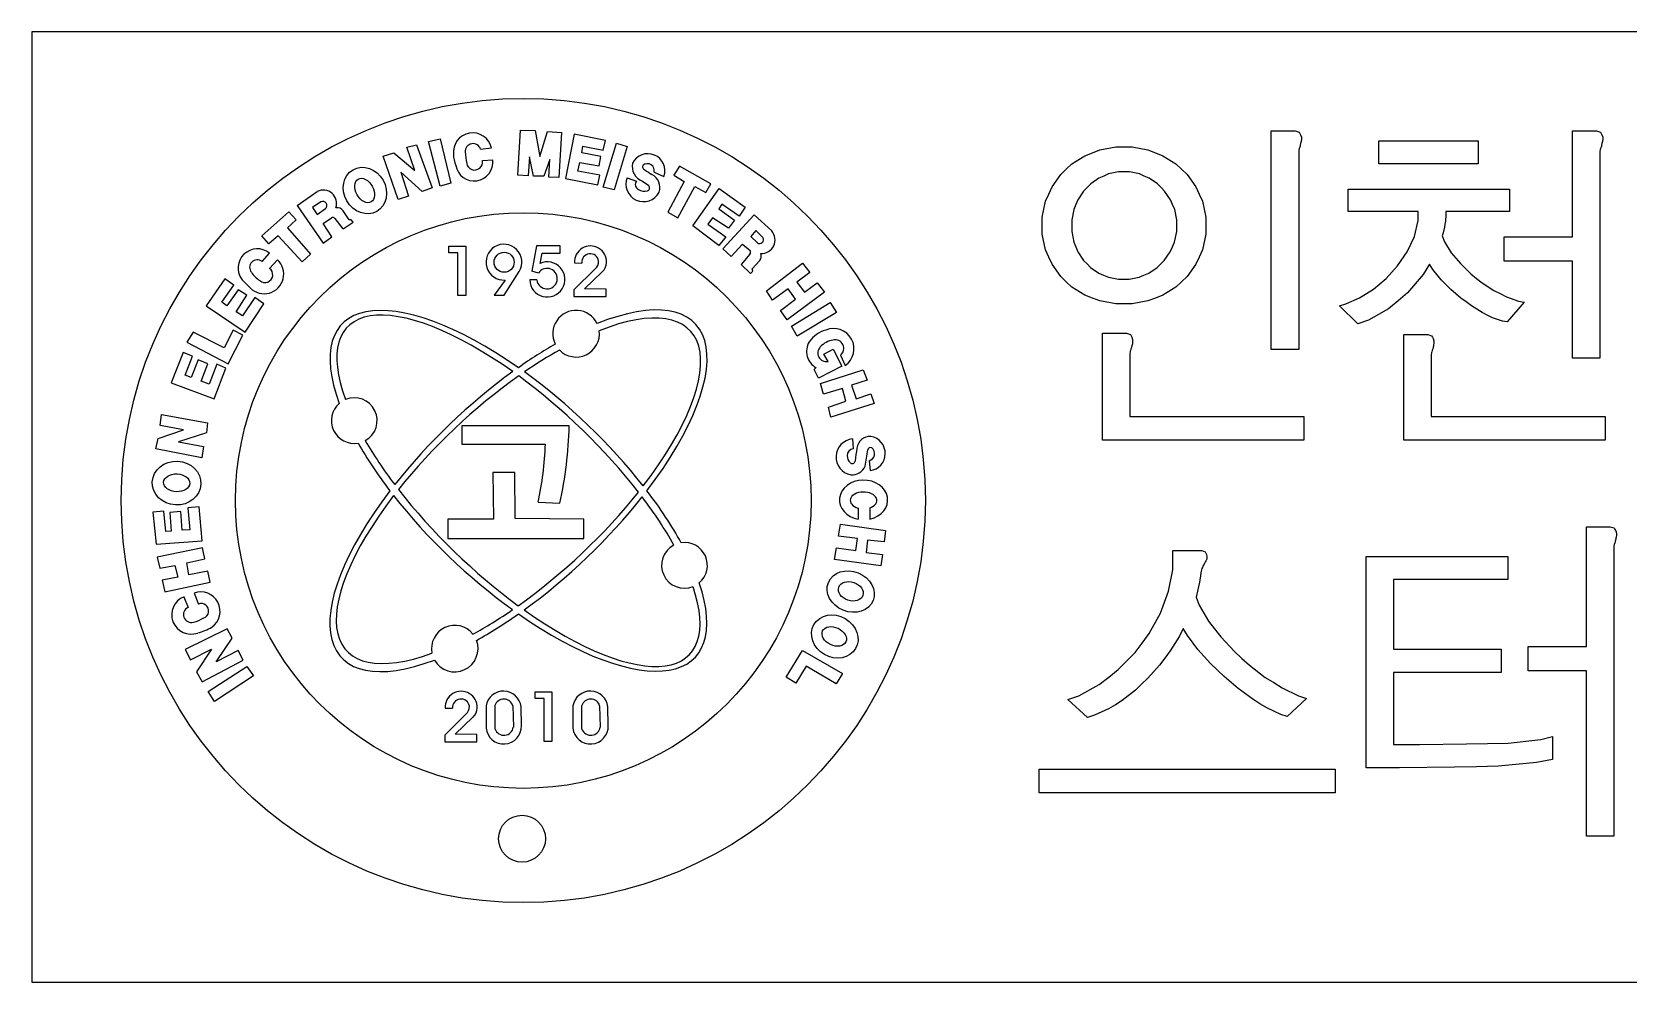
# Model space of a CAD drawing. Header units: inches. Extents: x -0.5 to 7, y 0 to 5.
# Drawn here: x 0 to 3.36, y 0 to 2 of the extents above; entities that cross this region are included whole.
import ezdxf

# ---------------------------------------------------------------- set-up
doc = ezdxf.new("R2010")
doc.units = ezdxf.units.IN
doc.header["$MEASUREMENT"] = 0

msp = doc.modelspace()

# ---------------------------------------------------------------- linework, layer by layer
for p, q in [((6.35, 2), (0, 2)), ((0, 2), (0, 0)), ((0, 0), (6.35, 0))]:
    msp.add_line(p, q)
at = {"color": 1}
for p, q in [((1.0226, 1.6988), (1.0285, 1.7934)), ((1.0285, 1.7934), (1.0594, 1.7925)), ((1.0594, 1.7925), (1.0688, 1.7375)), ((1.0688, 1.7375), (1.0852, 1.7902)), ((1.0852, 1.7902), (1.115, 1.7884)), ((1.115, 1.7884), (1.1094, 1.6936)), ((1.1413, 1.785), (1.123, 1.6916)), ((1.2072, 1.7713), (1.1413, 1.785)), ((0.7891, 1.7571), (0.8098, 1.7624)), ((0.8062, 1.7084), (0.7891, 1.7571)), ((0.8098, 1.7624), (0.8424, 1.6716)), ((0.8348, 1.7692), (0.859, 1.7747)), ((0.8593, 1.6756), (0.8348, 1.7692)), ((0.859, 1.7747), (0.8816, 1.6814)), ((0.9445, 1.753), (0.9674, 1.7562)), ((1.1577, 1.7455), (1.1598, 1.7597)), ((1.1598, 1.7597), (1.2027, 1.7508)), ((1.2027, 1.7508), (1.2072, 1.7713)), ((1.2027, 1.6734), (1.2305, 1.7657)), ((1.2527, 1.759), (1.2256, 1.6675)), ((1.2305, 1.7657), (1.2527, 1.759)), ((0.7394, 1.7384), (0.762, 1.7458)), ((0.7712, 1.6474), (0.7394, 1.7384)), ((0.762, 1.7458), (0.8062, 1.7084)), ((0.9481, 1.7291), (0.9699, 1.7306)), ((1.0477, 1.7373), (1.0448, 1.6974)), ((1.0556, 1.6964), (1.0477, 1.7373)), ((1.0903, 1.7314), (1.0773, 1.6962)), ((1.0878, 1.6946), (1.0903, 1.7314)), ((1.1493, 1.7071), (1.1533, 1.7251)), ((1.1533, 1.7251), (1.194, 1.7179)), ((1.1978, 1.7381), (1.1577, 1.7455)), ((1.194, 1.7179), (1.1978, 1.7381)), ((1.3631, 1.7176), (1.3509, 1.6987)), ((1.4291, 1.6802), (1.3631, 1.7176)), ((0.8211, 1.6643), (0.7764, 1.7045)), ((0.7764, 1.7045), (0.7927, 1.6545)), ((0.8816, 1.6814), (0.8593, 1.6756)), ((1.0448, 1.6974), (1.0226, 1.6988)), ((1.0773, 1.6962), (1.0556, 1.6964)), ((1.1094, 1.6936), (1.0878, 1.6946)), ((1.123, 1.6916), (1.1911, 1.6778)), ((1.1953, 1.6985), (1.1493, 1.7071)), ((1.1911, 1.6778), (1.1953, 1.6985)), ((1.253, 1.6932), (1.2727, 1.6859)), ((1.285, 1.6861), (1.2987, 1.6764)), ((1.3095, 1.7045), (1.3303, 1.6959)), ((1.3727, 1.6852), (1.3382, 1.6209)), ((1.3509, 1.6987), (1.3727, 1.6852)), ((1.4182, 1.6621), (1.4291, 1.6802)), ((0.5583, 1.6349), (0.6007, 1.6641)), ((0.7927, 1.6545), (0.7712, 1.6474)), ((0.8424, 1.6716), (0.8211, 1.6643)), ((1.2256, 1.6675), (1.2027, 1.6734)), ((1.3593, 1.6087), (1.3955, 1.6743)), ((1.3909, 1.5916), (1.4466, 1.6703)), ((1.3955, 1.6743), (1.4182, 1.6621)), ((1.4466, 1.6703), (1.5013, 1.6311)), ((0.4836, 1.571), (0.5405, 1.621)), ((0.5405, 1.621), (0.556, 1.6047)), ((0.5583, 1.6349), (0.6133, 1.5552)), ((0.6084, 1.6425), (0.5904, 1.6301)), ((0.5904, 1.6301), (0.6002, 1.6159)), ((0.6002, 1.6159), (0.6178, 1.6283)), ((0.6677, 1.6048), (0.6549, 1.6231)), ((1.3382, 1.6209), (1.3593, 1.6087)), ((1.4524, 1.6371), (1.4458, 1.6279)), ((1.4458, 1.6279), (1.479, 1.6037)), ((1.4884, 1.6124), (1.4524, 1.6371)), ((1.5203, 1.6148), (1.454, 1.5432)), ((1.5013, 1.6311), (1.4884, 1.6124)), ((1.5203, 1.6148), (1.5573, 1.5811)), ((0.556, 1.6047), (0.5378, 1.5878)), ((0.5378, 1.5878), (0.5867, 1.5323)), ((0.613, 1.5965), (0.6304, 1.6084)), ((0.6314, 1.5684), (0.613, 1.5965)), ((0.6553, 1.5855), (0.638, 1.607)), ((0.6553, 1.5855), (0.6759, 1.5994)), ((0.6723, 1.6045), (0.6677, 1.6048)), ((0.6759, 1.5994), (0.6723, 1.6045)), ((1.4461, 1.5503), (1.3909, 1.5916)), ((1.4324, 1.609), (1.423, 1.5956)), ((1.423, 1.5956), (1.4603, 1.5685)), ((1.4664, 1.5866), (1.4324, 1.609)), ((1.479, 1.6037), (1.4664, 1.5866)), ((1.5239, 1.5817), (1.5133, 1.5696)), ((1.5388, 1.5672), (1.5239, 1.5817)), ((0.4989, 1.5539), (0.4836, 1.571)), ((0.5186, 1.571), (0.4989, 1.5539)), ((0.5689, 1.5158), (0.5186, 1.571)), ((0.6133, 1.5552), (0.6314, 1.5684)), ((0.8779, 1.5492), (0.913, 1.5492)), ((0.8779, 1.5353), (0.8779, 1.5492)), ((0.913, 1.5492), (0.913, 1.445)), ((1.0619, 1.5496), (1.0521, 1.4963)), ((1.1116, 1.55), (1.0619, 1.5496)), ((1.1118, 1.5346), (1.1116, 1.55)), ((1.4603, 1.5685), (1.4461, 1.5503)), ((1.4719, 1.5276), (1.4958, 1.5532)), ((1.4958, 1.5532), (1.5116, 1.5401)), ((1.5133, 1.5696), (1.527, 1.5559)), ((0.4843, 1.5166), (0.5, 1.5344)), ((0.5166, 1.5205), (0.5, 1.5021)), ((0.5867, 1.5323), (0.5689, 1.5158)), ((0.8964, 1.5352), (0.8779, 1.5353)), ((0.8966, 1.445), (0.8964, 1.5352)), ((1.0696, 1.5127), (1.0741, 1.5344)), ((1.0741, 1.5344), (1.1118, 1.5346)), ((1.1419, 1.514), (1.1574, 1.5136)), ((1.454, 1.5432), (1.4719, 1.5276)), ((1.5113, 1.5325), (1.4929, 1.5102)), ((1.5159, 1.5016), (1.5322, 1.5191)), ((1.546, 1.4553), (1.6217, 1.5129)), ((1.6217, 1.5129), (1.6372, 1.4935)), ((0.4064, 1.48), (0.3667, 1.4235)), ((0.4253, 1.4671), (0.4064, 1.48)), ((0.9942, 1.4462), (1.0256, 1.4957)), ((1.066, 1.4923), (1.0521, 1.4963)), ((1.1855, 1.5015), (1.141, 1.4571)), ((1.1633, 1.4589), (1.2006, 1.4949)), ((1.4929, 1.5102), (1.5124, 1.4917)), ((1.5124, 1.4917), (1.5172, 1.4967)), ((1.5172, 1.4967), (1.5159, 1.5016)), ((1.6372, 1.4935), (1.6102, 1.4735)), ((0.3996, 1.4311), (0.4253, 1.4671)), ((0.4338, 1.4571), (0.4104, 1.4237)), ((0.4296, 1.4111), (0.4522, 1.4456)), ((0.4522, 1.4456), (0.4338, 1.4571)), ((0.913, 1.445), (0.8966, 1.445)), ((0.9958, 1.4777), (0.9732, 1.4461)), ((0.9732, 1.4461), (0.9942, 1.4462)), ((1.0628, 1.4779), (1.0479, 1.4779)), ((1.141, 1.4571), (1.141, 1.4428)), ((1.2085, 1.4587), (1.1633, 1.4589)), ((1.2085, 1.4428), (1.2085, 1.4587)), ((1.5591, 1.4354), (1.546, 1.4553)), ((1.5918, 1.459), (1.5591, 1.4354)), ((1.668, 1.4522), (1.5899, 1.3943)), ((1.607, 1.4375), (1.5918, 1.459)), ((1.6102, 1.4735), (1.6262, 1.4522)), ((1.6262, 1.4522), (1.6528, 1.4719)), ((1.6528, 1.4719), (1.668, 1.4522)), ((0.3667, 1.4235), (0.449, 1.368)), ((0.4104, 1.4237), (0.3996, 1.4311)), ((0.4432, 1.4027), (0.4296, 1.4111)), ((0.469, 1.4411), (0.4432, 1.4027)), ((0.449, 1.368), (0.4882, 1.4274)), ((0.4882, 1.4274), (0.469, 1.4411)), ((1.141, 1.4428), (1.2085, 1.4428)), ((1.5757, 1.4135), (1.607, 1.4375)), ((1.5899, 1.3943), (1.5757, 1.4135)), ((1.5991, 1.3807), (1.6801, 1.4306)), ((1.6801, 1.4306), (1.6933, 1.4093)), ((1.611, 1.3594), (1.5991, 1.3807)), ((1.6933, 1.4093), (1.611, 1.3594)), ((0.3396, 1.368), (0.3262, 1.3467)), ((0.3262, 1.3467), (0.4132, 1.3017)), ((0.4048, 1.3351), (0.3396, 1.368)), ((0.4235, 1.3719), (0.4048, 1.3351)), ((0.4132, 1.3017), (0.4438, 1.3619)), ((0.4438, 1.3619), (0.4235, 1.3719)), ((0.3183, 1.3254), (0.2933, 1.2615)), ((0.338, 1.3172), (0.3183, 1.3254)), ((0.3223, 1.2773), (0.338, 1.3172)), ((1.6671, 1.3219), (1.6868, 1.3322)), ((1.6758, 1.3064), (1.6671, 1.3219)), ((1.6868, 1.3322), (1.7045, 1.2967)), ((1.7019, 1.3196), (1.7121, 1.2977)), ((0.3354, 1.2723), (0.3223, 1.2773)), ((0.3496, 1.3096), (0.3354, 1.2723)), ((0.3704, 1.3014), (0.3496, 1.3096)), ((0.3562, 1.2652), (0.3704, 1.3014)), ((0.3891, 1.3007), (0.373, 1.2588)), ((0.3835, 1.2278), (0.4085, 1.2922)), ((0.4085, 1.2922), (0.3891, 1.3007)), ((1.6466, 1.2896), (1.6508, 1.2933)), ((1.6558, 1.2714), (1.6466, 1.2896)), ((1.7045, 1.2967), (1.6558, 1.2714)), ((1.66, 1.2597), (1.75, 1.2887)), ((1.75, 1.2887), (1.758, 1.2673)), ((0.2933, 1.2615), (0.3835, 1.2278)), ((0.373, 1.2588), (0.3562, 1.2652)), ((1.6659, 1.2378), (1.66, 1.2597)), ((1.7063, 1.2496), (1.6659, 1.2378)), ((1.7134, 1.2231), (1.7063, 1.2496)), ((1.758, 1.2673), (1.7248, 1.2563)), ((1.7248, 1.2563), (1.7353, 1.2277)), ((1.6764, 1.21), (1.7134, 1.2231)), ((1.6815, 1.189), (1.6764, 1.21)), ((1.7728, 1.218), (1.6815, 1.189)), ((1.7353, 1.2277), (1.7656, 1.2382)), ((1.7656, 1.2382), (1.7728, 1.218)), ((0.2699, 1.1718), (0.2726, 1.1944)), ((0.2726, 1.1944), (0.3699, 1.1773)), ((0.3699, 1.1773), (0.3672, 1.1563)), ((0.261, 1.1221), (0.2654, 1.1444)), ((0.2654, 1.1444), (0.3188, 1.1621)), ((0.3188, 1.1621), (0.2699, 1.1718)), ((0.3672, 1.1563), (0.3086, 1.1373)), ((1.1311, 1.1707), (0.905, 1.1712)), ((0.905, 1.1712), (0.905, 1.1323)), ((1.7271, 1.1435), (1.7284, 1.1224)), ((0.3578, 1.1037), (0.261, 1.1221)), ((0.3086, 1.1373), (0.3609, 1.1276)), ((0.3609, 1.1276), (0.3578, 1.1037)), ((0.905, 1.1323), (1.0806, 1.132)), ((1.762, 1.0973), (1.7645, 1.0766)), ((1.0166, 1.0728), (0.9704, 1.0729)), ((0.9704, 1.0729), (0.9714, 0.9745)), ((1.0174, 0.9759), (1.0166, 1.0728)), ((1.0653, 1.01), (1.1112, 1.0079)), ((0.2776, 0.9912), (0.2547, 0.9891)), ((0.2547, 0.9891), (0.2613, 0.9218)), ((0.2818, 0.9486), (0.2776, 0.9912)), ((0.3136, 0.9902), (0.2902, 0.9886)), ((0.2902, 0.9886), (0.2934, 0.9491)), ((0.3165, 0.9512), (0.3136, 0.9902)), ((0.3523, 1.0001), (0.3281, 0.9983)), ((0.3281, 0.9983), (0.3323, 0.9518)), ((0.3581, 0.9286), (0.3523, 1.0001)), ((0.9714, 0.9745), (0.8752, 0.9746)), ((0.8752, 0.9746), (0.8756, 0.9334)), ((1.1619, 0.9743), (1.0174, 0.9759)), ((1.7395, 0.9977), (1.7395, 0.9742)), ((1.7395, 0.9977), (1.7395, 0.9977)), ((1.7634, 0.9982), (1.7639, 0.9746)), ((0.2934, 0.9491), (0.2818, 0.9486)), ((0.3323, 0.9518), (0.3165, 0.9512)), ((1.1619, 0.9334), (1.1619, 0.9743)), ((1.6975, 0.9383), (1.7019, 0.9641)), ((1.7019, 0.9641), (1.7968, 0.9504)), ((1.7395, 0.9742), (1.7395, 0.9741)), ((1.7968, 0.9504), (1.7939, 0.9266)), ((0.2613, 0.9218), (0.3581, 0.9286)), ((0.3591, 0.9143), (0.2633, 0.8941)), ((0.3641, 0.8909), (0.3591, 0.9143)), ((0.8756, 0.9334), (1.1619, 0.9334)), ((1.6895, 0.8895), (1.6933, 0.914)), ((1.6933, 0.914), (1.7346, 0.9085)), ((1.7377, 0.9337), (1.6975, 0.9383)), ((1.7346, 0.9085), (1.7377, 0.9337)), ((1.7588, 0.9304), (1.756, 0.9041)), ((1.7939, 0.9266), (1.7588, 0.9304)), ((0.2633, 0.8941), (0.2692, 0.8709)), ((0.2692, 0.8709), (0.3005, 0.877)), ((0.3005, 0.877), (0.3071, 0.852)), ((0.326, 0.8822), (0.3641, 0.8909)), ((0.3302, 0.8575), (0.326, 0.8822)), ((1.7871, 0.8763), (1.6895, 0.8895)), ((1.756, 0.9041), (1.7906, 0.8997)), ((1.7906, 0.8997), (1.7871, 0.8763)), ((0.3071, 0.852), (0.2742, 0.8459)), ((0.2742, 0.8459), (0.28, 0.8217)), ((0.28, 0.8217), (0.3749, 0.8415)), ((0.3702, 0.8649), (0.3302, 0.8575)), ((0.3749, 0.8415), (0.3702, 0.8649)), ((0.3201, 0.811), (0.3286, 0.7888)), ((0.3412, 0.8187), (0.3507, 0.7956)), ((0.4109, 0.7438), (0.3228, 0.6999)), ((0.4214, 0.7239), (0.4109, 0.7438)), ((0.3875, 0.6741), (0.4214, 0.7239)), ((0.3228, 0.6999), (0.3338, 0.6781)), ((0.3338, 0.6781), (0.378, 0.7004)), ((0.378, 0.7004), (0.3462, 0.6528)), ((0.3583, 0.6321), (0.4443, 0.6773)), ((0.4343, 0.6976), (0.3875, 0.6741)), ((0.4443, 0.6773), (0.4343, 0.6976)), ((1.5873, 0.6419), (1.6217, 0.6982)), ((1.6217, 0.6982), (1.7065, 0.6496)), ((0.3462, 0.6528), (0.3583, 0.6321)), ((0.3709, 0.6113), (0.4522, 0.6642)), ((0.4661, 0.6444), (0.3841, 0.5908)), ((0.4522, 0.6642), (0.4661, 0.6444)), ((1.6078, 0.6293), (1.5873, 0.6419)), ((1.6296, 0.6648), (1.6078, 0.6293)), ((1.6928, 0.628), (1.6296, 0.6648)), ((1.7065, 0.6496), (1.6928, 0.628)), ((0.3841, 0.5908), (0.3709, 0.6113)), ((1.0595, 0.6106), (1.0945, 0.6106)), ((1.0595, 0.5967), (1.0595, 0.6106)), ((1.0945, 0.6106), (1.0945, 0.5064)), ((0.8698, 0.5767), (0.8852, 0.5763)), ((0.956, 0.5813), (0.9559, 0.5347)), ((0.9749, 0.5325), (0.9748, 0.5819)), ((1.0122, 0.5817), (1.0134, 0.5366)), ((1.0302, 0.5396), (1.0295, 0.5794)), ((1.078, 0.5967), (1.0595, 0.5967)), ((1.0781, 0.5064), (1.078, 0.5967)), ((1.1389, 0.5813), (1.1387, 0.5347)), ((1.1578, 0.5325), (1.1576, 0.5819)), ((1.195, 0.5817), (1.1963, 0.5366)), ((1.2131, 0.5396), (1.2124, 0.5794)), ((0.9134, 0.5642), (0.8688, 0.5198)), ((0.8911, 0.5216), (0.9284, 0.5576)), ((0.8688, 0.5198), (0.8688, 0.5055)), ((0.8688, 0.5055), (0.9364, 0.5055)), ((0.9364, 0.5214), (0.8911, 0.5216)), ((0.9364, 0.5055), (0.9364, 0.5214)), ((1.0945, 0.5064), (1.0781, 0.5064))]:
    msp.add_line(p, q, dxfattribs=at)
at = {"color": 5}
for p, q in [((2.6088, 1.3314), (2.6088, 1.792)), ((2.6088, 1.792), (2.6528, 1.792)), ((2.6528, 1.792), (2.6593, 1.792)), ((2.6593, 1.792), (2.6674, 1.7891)), ((2.6674, 1.7891), (2.669, 1.7862)), ((2.669, 1.7862), (2.6706, 1.7833)), ((2.6706, 1.7833), (2.6723, 1.7783)), ((3.243, 1.5686), (3.243, 1.792)), ((3.243, 1.792), (3.2869, 1.792)), ((3.2869, 1.792), (3.2934, 1.792)), ((3.2934, 1.792), (3.3015, 1.7891)), ((3.3015, 1.7891), (3.3031, 1.7862)), ((3.3031, 1.7862), (3.3048, 1.7833)), ((3.3048, 1.7833), (3.3064, 1.7783)), ((2.2322, 1.7455), (2.2479, 1.7518)), ((2.2479, 1.7518), (2.2813, 1.7581)), ((2.2813, 1.7581), (2.2989, 1.7581)), ((2.2989, 1.7581), (2.3162, 1.7581)), ((2.3162, 1.7581), (2.3492, 1.7518)), ((2.3492, 1.7518), (2.3649, 1.7455)), ((2.6668, 1.7516), (2.6665, 1.7491)), ((2.6665, 1.7491), (2.6665, 1.748)), ((2.6665, 1.748), (2.6665, 1.3314)), ((2.6672, 1.7531), (2.6668, 1.7516)), ((2.6676, 1.7545), (2.6672, 1.7531)), ((2.6686, 1.7577), (2.6676, 1.7545)), ((2.6694, 1.7595), (2.6686, 1.7577)), ((2.6697, 1.7614), (2.6694, 1.7595)), ((2.6706, 1.7653), (2.6697, 1.7614)), ((2.6712, 1.7675), (2.6706, 1.7653)), ((2.6717, 1.7696), (2.6712, 1.7675)), ((2.6723, 1.774), (2.6717, 1.7696)), ((2.6723, 1.7783), (2.6723, 1.7761)), ((2.6723, 1.7761), (2.6723, 1.774)), ((2.835, 1.7221), (2.835, 1.7711)), ((2.835, 1.7711), (3.044, 1.7711)), ((3.044, 1.7711), (3.044, 1.7221)), ((3.301, 1.7516), (3.3006, 1.7491)), ((3.3006, 1.7491), (3.3006, 1.748)), ((3.3006, 1.748), (3.3006, 1.3134)), ((3.3013, 1.7531), (3.301, 1.7516)), ((3.3017, 1.7545), (3.3013, 1.7531)), ((3.3028, 1.7577), (3.3017, 1.7545)), ((3.3035, 1.7595), (3.3028, 1.7577)), ((3.3039, 1.7614), (3.3035, 1.7595)), ((3.3048, 1.7653), (3.3039, 1.7614)), ((3.3053, 1.7675), (3.3048, 1.7653)), ((3.3058, 1.7696), (3.3053, 1.7675)), ((3.3064, 1.774), (3.3058, 1.7696)), ((3.3064, 1.7783), (3.3064, 1.7761)), ((3.3064, 1.7761), (3.3064, 1.774)), ((2.1771, 1.7113), (2.189, 1.7221)), ((2.189, 1.7221), (2.2166, 1.7392)), ((2.2166, 1.7392), (2.2322, 1.7455)), ((2.3649, 1.7455), (2.3805, 1.7392)), ((2.3805, 1.7392), (2.4081, 1.7221)), ((2.4081, 1.7221), (2.42, 1.7113)), ((3.044, 1.7221), (2.835, 1.7221)), ((2.1472, 1.6738), (2.1656, 1.7001)), ((2.1656, 1.7001), (2.1771, 1.7113)), ((2.2286, 1.6799), (2.2211, 1.6723)), ((2.2461, 1.692), (2.2286, 1.6799)), ((2.256, 1.6965), (2.2461, 1.692)), ((2.2659, 1.701), (2.256, 1.6965)), ((2.2874, 1.7055), (2.2659, 1.701)), ((2.2989, 1.7055), (2.2874, 1.7055)), ((2.3101, 1.7055), (2.2989, 1.7055)), ((2.3314, 1.701), (2.3101, 1.7055)), ((2.3414, 1.6965), (2.3314, 1.701)), ((2.3515, 1.692), (2.3414, 1.6965)), ((2.3692, 1.6799), (2.3515, 1.692)), ((2.3768, 1.6723), (2.3692, 1.6799)), ((2.42, 1.7113), (2.4315, 1.7001)), ((2.4315, 1.7001), (2.4501, 1.6738)), ((2.1335, 1.6435), (2.1404, 1.6586)), ((2.1404, 1.6586), (2.1472, 1.6738)), ((2.2016, 1.6469), (2.1973, 1.6367)), ((2.2135, 1.6648), (2.2016, 1.6469)), ((2.2211, 1.6723), (2.2135, 1.6648)), ((2.3843, 1.6648), (2.3768, 1.6723)), ((2.3964, 1.6469), (2.3843, 1.6648)), ((2.4009, 1.6367), (2.3964, 1.6469)), ((2.4501, 1.6738), (2.4571, 1.6586)), ((2.4571, 1.6586), (2.4641, 1.6435)), ((2.7709, 1.6219), (2.7709, 1.6687)), ((2.7709, 1.6687), (3.1104, 1.6687)), ((3.1104, 1.6687), (3.1104, 1.6219)), ((2.1267, 1.6104), (2.1335, 1.6435)), ((2.193, 1.6264), (2.1887, 1.6042)), ((2.1973, 1.6367), (2.193, 1.6264)), ((2.4054, 1.6264), (2.4009, 1.6367)), ((2.4099, 1.6042), (2.4054, 1.6264)), ((2.4641, 1.6435), (2.4712, 1.6104)), ((2.9179, 1.6219), (2.7709, 1.6219)), ((2.9179, 1.6204), (2.9179, 1.6219)), ((2.9179, 1.6032), (2.9179, 1.6204)), ((2.9763, 1.6147), (2.9752, 1.6019)), ((2.9763, 1.6219), (2.9763, 1.6212)), ((3.1104, 1.6219), (2.9763, 1.6219)), ((2.9763, 1.6212), (2.9763, 1.6147)), ((2.1267, 1.5923), (2.1267, 1.6104)), ((2.1267, 1.5743), (2.1267, 1.5923)), ((2.1267, 1.5923), (2.1267, 1.5923)), ((2.1887, 1.6042), (2.1887, 1.5923)), ((2.1887, 1.5923), (2.1887, 1.5801)), ((2.1887, 1.5923), (2.1887, 1.5923)), ((2.1887, 1.5801), (2.193, 1.5576)), ((2.4052, 1.5576), (2.4099, 1.5801)), ((2.4099, 1.5923), (2.4099, 1.6042)), ((2.4099, 1.5801), (2.4099, 1.5923)), ((2.4712, 1.6104), (2.4712, 1.5923)), ((2.4712, 1.5923), (2.4712, 1.5743)), ((2.9102, 1.5696), (2.9179, 1.6032)), ((2.9731, 1.5893), (2.9702, 1.5768)), ((2.9741, 1.5956), (2.9731, 1.5893)), ((2.9752, 1.6019), (2.9741, 1.5956)), ((2.1335, 1.5412), (2.1267, 1.5743)), ((2.193, 1.5576), (2.1973, 1.5473)), ((2.1973, 1.5473), (2.2016, 1.537)), ((2.3959, 1.537), (2.4005, 1.5473)), ((2.4005, 1.5473), (2.4052, 1.5576)), ((2.4712, 1.5743), (2.4641, 1.5412)), ((2.8947, 1.5372), (2.9024, 1.5534)), ((2.9024, 1.5534), (2.9102, 1.5696)), ((2.9702, 1.5768), (2.9684, 1.5707)), ((2.9684, 1.5707), (2.9731, 1.5585)), ((2.9731, 1.5585), (2.9875, 1.5349)), ((3.0988, 1.5174), (3.0988, 1.5686)), ((3.0988, 1.5686), (3.243, 1.5686)), ((2.1404, 1.526), (2.1335, 1.5412)), ((2.1472, 1.5109), (2.1404, 1.526)), ((2.2016, 1.537), (2.2135, 1.5192)), ((2.2135, 1.5192), (2.2211, 1.5116)), ((2.376, 1.5116), (2.3836, 1.5192)), ((2.3836, 1.5192), (2.3959, 1.537)), ((2.4571, 1.526), (2.4501, 1.5109)), ((2.4641, 1.5412), (2.4571, 1.526)), ((2.8747, 1.5077), (2.8947, 1.5372)), ((2.9875, 1.5349), (2.9972, 1.5235)), ((2.9972, 1.5235), (3.0069, 1.5122)), ((3.0069, 1.5122), (3.0285, 1.4911)), ((3.243, 1.5174), (3.0988, 1.5174)), ((3.243, 1.3134), (3.243, 1.5174)), ((2.1656, 1.485), (2.1472, 1.5109)), ((2.1771, 1.4741), (2.1656, 1.485)), ((2.2211, 1.5116), (2.2283, 1.5041)), ((2.2283, 1.5041), (2.2456, 1.4923)), ((2.2456, 1.4923), (2.2557, 1.4882)), ((2.2557, 1.4882), (2.2658, 1.4841)), ((2.2658, 1.4841), (2.2874, 1.4799)), ((2.2874, 1.4799), (2.2989, 1.4799)), ((2.2989, 1.4799), (2.3097, 1.4799)), ((2.3097, 1.4799), (2.3306, 1.4841)), ((2.3306, 1.4841), (2.3407, 1.4882)), ((2.3407, 1.4882), (2.3508, 1.4923)), ((2.3508, 1.4923), (2.3685, 1.5041)), ((2.3685, 1.5041), (2.376, 1.5116)), ((2.4315, 1.485), (2.42, 1.4741)), ((2.4501, 1.5109), (2.4315, 1.485)), ((2.8239, 1.4585), (2.8505, 1.481)), ((2.8505, 1.481), (2.8624, 1.4943)), ((2.8624, 1.4943), (2.8747, 1.5077)), ((2.9287, 1.4893), (2.8958, 1.4509)), ((2.9417, 1.5109), (2.9287, 1.4893)), ((2.9489, 1.4997), (2.9417, 1.5109)), ((2.9662, 1.4783), (2.9489, 1.4997)), ((3.0285, 1.4911), (3.0404, 1.4813)), ((3.0404, 1.4813), (3.0523, 1.472)), ((2.189, 1.463), (2.1771, 1.4741)), ((2.2166, 1.4459), (2.189, 1.463)), ((2.2322, 1.4399), (2.2166, 1.4459)), ((2.3805, 1.4459), (2.3649, 1.4399)), ((2.4081, 1.463), (2.3805, 1.4459)), ((2.42, 1.4741), (2.4081, 1.463)), ((2.7943, 1.4401), (2.8091, 1.4493)), ((2.8091, 1.4493), (2.8239, 1.4585)), ((2.8958, 1.4509), (2.8758, 1.4341)), ((2.9763, 1.468), (2.9662, 1.4783)), ((2.9864, 1.4577), (2.9763, 1.468)), ((3.0076, 1.4395), (2.9864, 1.4577)), ((3.0523, 1.472), (3.0774, 1.4559)), ((3.0774, 1.4559), (3.0905, 1.4493)), ((3.0905, 1.4493), (3.1037, 1.4426)), ((2.2479, 1.434), (2.2322, 1.4399)), ((2.2813, 1.428), (2.2479, 1.434)), ((2.2989, 1.428), (2.2813, 1.428)), ((2.3162, 1.428), (2.2989, 1.428)), ((2.3492, 1.434), (2.3162, 1.428)), ((2.3649, 1.4399), (2.3492, 1.434)), ((2.7522, 1.4237), (2.7658, 1.4273)), ((2.7911, 1.3855), (2.7522, 1.4237)), ((2.7658, 1.4273), (2.7943, 1.4401)), ((2.8558, 1.4174), (2.8134, 1.3931)), ((2.8758, 1.4341), (2.8558, 1.4174)), ((3.0188, 1.4316), (3.0076, 1.4395)), ((3.03, 1.4233), (3.0188, 1.4316)), ((3.0523, 1.4095), (3.03, 1.4233)), ((3.1037, 1.4426), (3.1291, 1.4334)), ((3.1413, 1.4309), (3.1053, 1.3898)), ((3.1291, 1.4334), (3.1413, 1.4309)), ((2.8134, 1.3931), (2.7911, 1.3855)), ((3.0635, 1.4039), (3.0523, 1.4095)), ((3.0747, 1.3983), (3.0635, 1.4039)), ((3.0956, 1.3913), (3.0747, 1.3983)), ((3.1053, 1.3898), (3.0956, 1.3913)), ((2.2535, 1.1405), (2.2535, 1.366)), ((2.2535, 1.366), (2.2982, 1.366)), ((2.2982, 1.366), (2.3043, 1.366)), ((2.3043, 1.366), (2.3121, 1.3632)), ((2.3121, 1.3632), (2.3137, 1.3603)), ((2.3137, 1.3603), (2.3153, 1.3574)), ((2.3153, 1.3574), (2.3169, 1.3523)), ((2.3169, 1.348), (2.3164, 1.3437)), ((2.3169, 1.3523), (2.3169, 1.3502)), ((2.3169, 1.3502), (2.3169, 1.348)), ((2.8876, 1.1405), (2.8876, 1.3632)), ((2.8876, 1.3632), (2.9316, 1.3632)), ((2.9316, 1.3632), (2.9381, 1.3632)), ((2.9381, 1.3632), (2.9462, 1.3603)), ((2.9462, 1.3603), (2.9478, 1.3574)), ((2.9478, 1.3574), (2.9494, 1.3545)), ((2.9494, 1.3545), (2.9511, 1.3495)), ((2.9511, 1.3451), (2.9505, 1.3408)), ((2.9511, 1.3495), (2.9511, 1.3473)), ((2.9511, 1.3473), (2.9511, 1.3451)), ((2.3115, 1.3264), (2.3112, 1.3239)), ((2.3112, 1.3239), (2.3112, 1.3228)), ((2.3112, 1.3228), (2.3112, 1.1902)), ((2.3119, 1.3278), (2.3115, 1.3264)), ((2.3123, 1.3293), (2.3119, 1.3278)), ((2.3133, 1.3325), (2.3123, 1.3293)), ((2.3141, 1.3343), (2.3133, 1.3325)), ((2.3144, 1.3358), (2.3141, 1.3343)), ((2.3153, 1.3394), (2.3144, 1.3358)), ((2.3159, 1.3415), (2.3153, 1.3394)), ((2.3164, 1.3437), (2.3159, 1.3415)), ((2.6665, 1.3314), (2.6088, 1.3314)), ((2.9457, 1.3235), (2.9453, 1.321)), ((2.9453, 1.321), (2.9453, 1.3199)), ((2.9453, 1.3199), (2.9453, 1.1902)), ((2.946, 1.325), (2.9457, 1.3235)), ((2.9464, 1.3264), (2.946, 1.325)), ((2.9475, 1.3296), (2.9464, 1.3264)), ((2.9482, 1.3314), (2.9475, 1.3296)), ((2.9486, 1.3329), (2.9482, 1.3314)), ((2.9495, 1.3365), (2.9486, 1.3329)), ((2.95, 1.3387), (2.9495, 1.3365)), ((2.9505, 1.3408), (2.95, 1.3387)), ((3.3006, 1.3134), (3.243, 1.3134)), ((2.3112, 1.1902), (2.6773, 1.1902)), ((2.6773, 1.1902), (2.6773, 1.1405)), ((2.9453, 1.1902), (3.3114, 1.1902)), ((3.3114, 1.1902), (3.3114, 1.1405)), ((2.6773, 1.1405), (2.2535, 1.1405)), ((3.3114, 1.1405), (2.8876, 1.1405)), ((3.272, 0.7064), (3.272, 0.9586)), ((3.272, 0.9586), (3.316, 0.9586)), ((3.316, 0.9586), (3.3224, 0.9586)), ((3.3224, 0.9586), (3.3306, 0.9558)), ((3.3306, 0.9558), (3.3322, 0.9529)), ((3.3322, 0.9529), (3.3338, 0.95)), ((3.3338, 0.95), (3.3354, 0.945)), ((3.3354, 0.945), (3.3354, 0.9428)), ((3.3354, 0.9428), (3.3354, 0.9406)), ((2.4013, 0.8902), (2.4013, 0.9082)), ((2.4013, 0.9082), (2.4568, 0.9082)), ((2.4568, 0.9082), (2.4625, 0.9082)), ((2.4625, 0.9082), (2.4696, 0.9055)), ((3.33, 0.9183), (3.3297, 0.9158)), ((3.3297, 0.9158), (3.3297, 0.9147)), ((3.3297, 0.9147), (3.3297, 0.3071)), ((3.3304, 0.9197), (3.33, 0.9183)), ((3.3307, 0.9212), (3.3304, 0.9197)), ((3.3318, 0.9244), (3.3307, 0.9212)), ((3.3325, 0.9262), (3.3318, 0.9244)), ((3.3329, 0.928), (3.3325, 0.9262)), ((3.3338, 0.932), (3.3329, 0.928)), ((3.3343, 0.9341), (3.3338, 0.932)), ((3.3349, 0.9363), (3.3343, 0.9341)), ((3.3354, 0.9406), (3.3349, 0.9363)), ((2.4013, 0.8678), (2.4013, 0.8902)), ((2.465, 0.8754), (2.464, 0.8729)), ((2.4672, 0.8797), (2.465, 0.8754)), ((2.4683, 0.8815), (2.4672, 0.8797)), ((2.4694, 0.8833), (2.4683, 0.8815)), ((2.4712, 0.8864), (2.4694, 0.8833)), ((2.4696, 0.9055), (2.4708, 0.9028)), ((2.4708, 0.9028), (2.4721, 0.9001)), ((2.4719, 0.8877), (2.4712, 0.8864)), ((2.4726, 0.8889), (2.4719, 0.8877)), ((2.4721, 0.9001), (2.4733, 0.8956)), ((2.4733, 0.892), (2.4726, 0.8889)), ((2.4733, 0.8956), (2.4733, 0.8938)), ((2.4733, 0.8938), (2.4733, 0.892)), ((2.8086, 0.4513), (2.8086, 0.8959)), ((2.8086, 0.8959), (3.1069, 0.8959)), ((3.1069, 0.8959), (3.1069, 0.8477)), ((2.3926, 0.8226), (2.4013, 0.8678)), ((2.4577, 0.8421), (2.4564, 0.8358)), ((2.4596, 0.8549), (2.4577, 0.8421)), ((2.4604, 0.8614), (2.4596, 0.8549)), ((2.4611, 0.8646), (2.4604, 0.8614)), ((2.4629, 0.8704), (2.4611, 0.8646)), ((2.464, 0.8729), (2.4629, 0.8704)), ((3.1069, 0.8477), (2.8662, 0.8477)), ((2.8662, 0.8477), (2.8662, 0.7006)), ((2.384, 0.7997), (2.3926, 0.8226)), ((2.4521, 0.8167), (2.4503, 0.8102)), ((2.4503, 0.8102), (2.4571, 0.7932)), ((2.4551, 0.8295), (2.4521, 0.8167)), ((2.4564, 0.8358), (2.4551, 0.8295)), ((2.3519, 0.7338), (2.3753, 0.7768)), ((2.3753, 0.7768), (2.384, 0.7997)), ((2.4571, 0.7932), (2.4768, 0.7597)), ((2.4236, 0.7446), (2.4153, 0.7284)), ((2.4323, 0.7298), (2.4236, 0.7446)), ((2.4768, 0.7597), (2.4895, 0.7432)), ((2.4895, 0.7432), (2.5023, 0.7266)), ((2.322, 0.6934), (2.3371, 0.7136)), ((2.3371, 0.7136), (2.3519, 0.7338)), ((2.4153, 0.7284), (2.3959, 0.697)), ((2.4542, 0.7003), (2.4323, 0.7298)), ((2.5023, 0.7266), (2.531, 0.6956)), ((3.1495, 0.6552), (3.1495, 0.7064)), ((3.1495, 0.7064), (3.272, 0.7064)), ((2.2868, 0.6576), (2.322, 0.6934)), ((2.3847, 0.6819), (2.3735, 0.6668)), ((2.3959, 0.697), (2.3847, 0.6819)), ((2.4676, 0.6855), (2.4542, 0.7003)), ((2.4809, 0.6707), (2.4676, 0.6855)), ((2.531, 0.6956), (2.5468, 0.6812)), ((2.5468, 0.6812), (2.5627, 0.6668)), ((2.8662, 0.7006), (3.0925, 0.7006)), ((3.0925, 0.7006), (3.0925, 0.6516)), ((2.2468, 0.6262), (2.2668, 0.6419)), ((2.2668, 0.6419), (2.2868, 0.6576)), ((2.349, 0.6394), (2.3357, 0.6271)), ((2.3735, 0.6668), (2.349, 0.6394)), ((2.5094, 0.6433), (2.4809, 0.6707)), ((2.5245, 0.6307), (2.5094, 0.6433)), ((2.5627, 0.6668), (2.5962, 0.6414)), ((2.5962, 0.6414), (2.6139, 0.6304)), ((3.0925, 0.6516), (2.8662, 0.6516)), ((2.8662, 0.6516), (2.8662, 0.5003)), ((3.272, 0.6552), (3.1495, 0.6552)), ((3.272, 0.3071), (3.272, 0.6552)), ((2.2038, 0.6026), (2.2468, 0.6262)), ((2.3227, 0.6145), (2.2951, 0.5929)), ((2.3357, 0.6271), (2.3227, 0.6145)), ((2.5393, 0.6178), (2.5245, 0.6307)), ((2.5696, 0.5954), (2.5393, 0.6178)), ((2.6139, 0.6304), (2.6315, 0.6194)), ((2.6315, 0.6194), (2.6661, 0.6026)), ((2.1807, 0.5947), (2.2038, 0.6026)), ((2.2218, 0.5572), (2.1807, 0.5947)), ((2.2659, 0.5749), (2.2366, 0.5615)), ((2.2805, 0.5839), (2.2659, 0.5749)), ((2.2951, 0.5929), (2.2805, 0.5839)), ((2.585, 0.586), (2.5696, 0.5954)), ((2.6005, 0.5767), (2.585, 0.586)), ((2.629, 0.563), (2.6005, 0.5767)), ((2.6831, 0.5968), (2.642, 0.5587)), ((2.6661, 0.6026), (2.6831, 0.5968)), ((2.2366, 0.5615), (2.2218, 0.5572)), ((2.642, 0.5587), (2.629, 0.563)), ((3.1077, 0.503), (3.1761, 0.5104)), ((3.1761, 0.5104), (3.2006, 0.5168)), ((3.2006, 0.5168), (3.2006, 0.4686)), ((3.2006, 0.5168), (3.2006, 0.5168)), ((2.8662, 0.5003), (2.921, 0.5003)), ((2.921, 0.5003), (3.0197, 0.5012)), ((3.0197, 0.5012), (3.0637, 0.5021)), ((3.0637, 0.5021), (3.1077, 0.503)), ((2.1202, 0.3986), (2.1202, 0.4484)), ((2.1202, 0.4484), (2.7429, 0.4484)), ((2.7429, 0.4484), (2.7429, 0.3986)), ((2.8785, 0.4513), (2.8086, 0.4513)), ((2.9947, 0.4523), (2.8785, 0.4513)), ((3.041, 0.4534), (2.9947, 0.4523)), ((3.0873, 0.4545), (3.041, 0.4534)), ((3.1671, 0.4621), (3.0873, 0.4545)), ((3.2006, 0.4686), (3.1671, 0.4621)), ((2.7429, 0.3986), (2.1202, 0.3986)), ((3.3297, 0.3071), (3.272, 0.3071))]:
    msp.add_line(p, q, dxfattribs=at)
at = {"color": 1}
for centre, radius in [((1.0343, 1.0136), 0.8464), ((1.0343, 1.0136), 0.6058), ((0.994, 1.5151), 0.0211), ((1.0317, 0.3017), 0.0493)]:
    msp.add_circle(centre, radius, dxfattribs=at)
for centre, radius, start, end in [((0.9278, 1.7468), 0.0407, 13.4189, 186.3823), ((0.9286, 1.7482), 0.0166, 16.691, 182.7963), ((1.0962, 1.76), 0.1846, 183.9159, 191.4679), ((0.9499, 1.7431), 0.0626, 180.7248, 202.5195), ((0.9309, 1.7256), 0.0393, 189.5255, 7.3109), ((0.9317, 1.7259), 0.0167, 188.9952, 10.9685), ((1.2959, 1.7167), 0.0324, 167.403, 250.4337), ((1.2964, 1.7078), 0.0359, 340.6169, 153.5934), ((1.2922, 1.7161), 0.00682, 149.6108, 253.4711), ((1.2954, 1.7082), 0.0145, 345.5027, 128.6328), ((1.2873, 1.6796), 0.0369, 158.3724, 332.3341), ((1.2811, 1.6787), 0.011, 139.2981, 246.8871), ((1.4139, 1.8806), 0.2111, 234.1501, 238.9432), ((1.2922, 1.673), 0.0297, 339.3137, 64.4282), ((0.6131, 1.6387), 0.0283, 341.5594, 116.122), ((1.2895, 1.6871), 0.0226, 235.4427, 285.542), ((1.2931, 1.672), 0.00709, 289.9697, 38.1395), ((0.6121, 1.6347), 0.00865, 311.6635, 115.3353), ((0.643, 1.6163), 0.0137, 29.7012, 102.6674), ((0.6336, 1.6047), 0.00489, 27.4572, 131.6288), ((1.5357, 1.5623), 0.0286, 266.8434, 40.9402), ((0.9935, 1.5154), 0.0377, 328.6206, 273.5664), ((1.1757, 1.5156), 0.0338, 357.9496, 182.6503), ((1.5317, 1.5628), 0.00833, 235.357, 31.7708), ((0.4746, 1.503), 0.0405, 51.0859, 217.4152), ((0.4743, 1.5041), 0.016, 51.3735, 219.1126), ((0.4888, 1.4901), 0.0412, 224.7143, 47.6092), ((1.0848, 1.479), 0.037, 181.7584, 114.3253), ((1.1752, 1.5152), 0.0179, 8.0138, 185.2512), ((1.175, 1.5161), 0.018, 305.6018, 5.218), ((1.182, 1.515), 0.0274, 312.7003, 358.6689), ((1.507, 1.5365), 0.00583, 317.2121, 37.9663), ((1.5176, 1.5284), 0.0174, 327.379, 17.8461), ((0.7417, 1.7577), 0.4093, 223.0253, 226.4264), ((0.5093, 1.5247), 0.0565, 212.9197, 238.655), ((0.4906, 1.4888), 0.0163, 229.1488, 54.7114), ((1.0843, 1.4807), 0.0216, 187.3666, 147.5611), ((1.1454, 1.3648), 0.0491, 25.6945, 206.5721), ((1.1454, 1.3648), 0.0491, 224.2234, 7.4551), ((1.669, 1.3272), 0.0386, 148.5361, 241.7855), ((1.689, 1.3105), 0.0644, 106.1998, 145.0798), ((1.6932, 1.3067), 0.0453, 98.6025, 138.1572), ((1.6876, 1.3329), 0.0428, 304.792, 112.8877), ((1.6907, 1.3339), 0.0181, 308.0145, 103.6893), ((1.6724, 1.3242), 0.0181, 135.4572, 280.7902), ((0.6786, 1.1819), 0.0481, 131.334, 279.3755), ((0.6786, 1.1819), 0.0481, 298.5617, 112.7925), ((0.2713, 1.1934), 0.8601, 347.5408, 358.4851), ((1.7308, 1.1053), 0.0383, 95.6652, 259.0146), ((1.7648, 1.1197), 0.0288, 87.7436, 171.5792), ((1.76, 1.1126), 0.0363, 277.0646, 80.735), ((0.4373, 1.1508), 0.6437, 347.3596, 358.3269), ((1.7302, 1.1084), 0.0141, 97.3676, 181.6236), ((10.2736, -0.0282), 8.6147, 172.31437, 172.49634), ((0.6615, 1.2759), 1.1087, 350.1287, 351.926), ((1.7649, 1.1196), 0.00567, 61.1414, 174.6532), ((1.7581, 1.1123), 0.0155, 284.6785, 52.0386), ((1.7367, 1.108), 0.0206, 179.9846, 225.1636), ((1.7266, 1.0974), 0.00607, 222.2886, 354.0433), ((1.7256, 1.0988), 0.0311, 266.2575, 335.2855), ((1.3736, 0.8771), 0.0482, 117.2957, 291.9237), ((1.3736, 0.8771), 0.0482, 310.3713, 98.1693), ((0.3351, 0.7731), 0.0408, 111.5044, 290.0401), ((0.3554, 0.7806), 0.0407, 304.6929, 110.4415), ((0.3357, 0.7737), 0.0167, 115.2806, 284.4535), ((0.3565, 0.7812), 0.0156, 289.5155, 111.9356), ((0.3223, 0.8316), 0.0761, 283.3649, 301.1869), ((0.323, 0.8381), 0.1065, 284.1412, 301.3888), ((0.89, 0.702), 0.049, 38.4054, 191.2033), ((0.89, 0.702), 0.049, 209.4945, 20.7559), ((0.9035, 0.5783), 0.0338, 357.9496, 182.6503), ((0.9926, 0.5754), 0.0371, 6.1909, 170.7999), ((1.1755, 0.5754), 0.0371, 6.1909, 170.7999), ((0.9031, 0.578), 0.0179, 8.0138, 185.2512), ((0.9029, 0.5788), 0.018, 305.6018, 5.218), ((0.9099, 0.5777), 0.0274, 312.7003, 358.6689), ((0.9934, 0.5763), 0.0195, 16.0395, 163.5377), ((1.1763, 0.5763), 0.0195, 16.0395, 163.5377), ((0.993, 0.5384), 0.0373, 185.7082, 1.9341), ((1.1758, 0.5384), 0.0373, 185.7082, 1.9341), ((0.9936, 0.5393), 0.0199, 200.0418, 352.2328), ((1.1765, 0.5393), 0.0199, 200.0418, 352.2328)]:
    msp.add_arc(centre, radius, start, end, dxfattribs=at)
for centre, major_axis, ratio in [((0.701, 1.6661), (-0.025, 0.0439), 0.868594), ((0.7004, 1.6662), (-0.0134, 0.0241), 0.660711), ((0.3045, 1.0504), (-0.0511, 0.0026), 0.902234), ((0.3048, 1.0509), (-0.0275, 0.0011), 0.680963), ((1.7236, 0.822), (-0.0471, 0.019), 0.835503), ((1.7238, 0.8225), (-0.0255, 0.0085), 0.735964), ((1.69, 0.7273), (-0.0438, 0.0254), 0.863078), ((1.6888, 0.7276), (-0.0245, 0.0116), 0.694597)]:
    msp.add_ellipse(centre, major_axis=major_axis, ratio=ratio, dxfattribs=at)
for centre, major_axis, ratio, start_param, end_param in [((1.0241, 1.0341), (-0.3719, 0.3504), 0.393504, 5.067878, 6.952643), ((1.0241, 1.0341), (-0.3601, 0.3446), 0.372678, 5.08622, 6.936044), ((1.0241, 1.0341), (0.3723, 0.3515), 0.392726, 5.106815, 7.06892), ((1.0241, 1.0341), (-0.3617, -0.3368), 0.379221, 1.985646, 3.913853), ((1.0241, 1.0341), (0.3723, 0.3515), 0.392726, 1.01962, 1.216214), ((1.0241, 1.0341), (-0.3617, -0.3368), 0.379221, 4.146527, 4.340458), ((1.0241, 1.0341), (0.3723, 0.3515), 0.392726, 1.24589, 1.930853), ((1.0241, 1.0341), (-0.3719, 0.3504), 0.393504, 4.343657, 5.036003), ((1.0241, 1.0341), (-0.3617, -0.3368), 0.379221, 4.371738, 5.091512), ((1.0241, 1.0341), (-0.3601, 0.3446), 0.372678, 4.333475, 5.053711), ((1.0241, 1.0341), (-0.3719, 0.3504), 0.393504, 0.90782, 1.175355), ((1.0241, 1.0341), (-0.3601, 0.3446), 0.372678, 0.909987, 1.164205), ((1.7505, 1.0148), (-0.0508, 0.0001), 0.821388, 1.840054, 7.636553), ((1.0241, 1.0341), (0.3723, 0.3515), 0.392726, 1.965222, 3.895925), ((1.0241, 1.0341), (-0.3617, -0.3368), 0.379221, 5.127239, 7.019551), ((1.0241, 1.0341), (-0.3719, 0.3504), 0.393504, 1.202064, 1.894411), ((1.0241, 1.0341), (-0.3601, 0.3446), 0.372678, 1.191882, 1.912119), ((1.0241, 1.0341), (-0.3617, -0.3368), 0.379221, 1.230145, 1.94992), ((1.0241, 1.0341), (0.3723, 0.3515), 0.392726, 4.387483, 5.072445), ((1.0241, 1.0341), (-0.3601, 0.3446), 0.372678, 4.026936, 4.305797), ((1.0241, 1.0341), (-0.3719, 0.3504), 0.393504, 4.024654, 4.316948), ((1.7504, 1.0139), (-0.028, 0.0003), 0.629938, 2.060291, 7.459336), ((1.0241, 1.0341), (-0.3719, 0.3504), 0.393504, 1.926286, 3.78112), ((1.0241, 1.0341), (-0.3601, 0.3446), 0.372678, 1.944628, 3.763705), ((1.0241, 1.0341), (-0.3617, -0.3368), 0.379221, 0.979234, 1.198865), ((1.0241, 1.0341), (0.3723, 0.3515), 0.392726, 4.133203, 4.357807)]:
    msp.add_ellipse(centre, major_axis=major_axis, ratio=ratio, start_param=start_param, end_param=end_param, dxfattribs=at)

doc.saveas('drawing.dxf')
